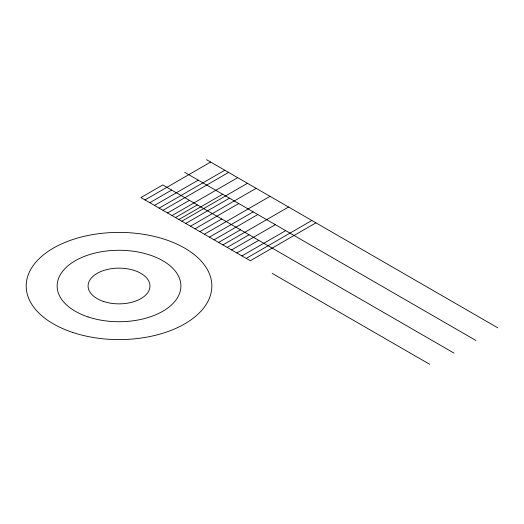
<?xml version="1.0" encoding="UTF-8"?>
<svg xmlns="http://www.w3.org/2000/svg" width="524" height="524" viewBox="0 0 524 524"><rect width="100%" height="100%" fill="white"/><g stroke="black" fill="none" stroke-linecap="round" stroke-linejoin="round"><path stroke-width="0.79" d="M145.004 199.945L210.641 162.047M149.792 202.709L171.669 190.074M154.482 205.415L198.236 180.151M159.165 208.12L224.803 170.228M162.977 210.321L228.615 172.422M167.562 212.967L189.446 200.338M172.055 215.561L237.693 177.669M175.475 217.539L197.352 204.904M178.894 219.51L222.648 194.247M181.821 221.2L247.459 183.308M185.725 223.453L229.486 198.19M190.513 226.217L256.151 188.326M195.007 228.811L238.761 203.548M199.886 231.628L221.763 218.999M204.38 234.221L270.017 196.33M209.423 237.136L253.177 211.873M214.067 239.815L257.828 214.552M218.606 242.442L240.49 229.807M222.91 244.924L288.547 207.026M227.213 247.407L249.09 234.772M231.588 249.935L275.349 224.672M236.841 252.968L258.718 240.333M241.937 255.909L285.691 230.645M246.234 258.391L311.872 220.493M315.939 222.844L250.302 260.736L140.904 197.581L162.787 184.946L454.039 353.104M206.541 159.682L497.8 327.841M184.664 172.311L475.923 340.469M272.179 273.371L429.713 364.318M72.613 332.413A92.827 53.592 0 0 0 211.853 285.999A92.827 53.592 0 0 0 72.613 239.586A92.827 53.592 0 0 0 72.613 332.413M88.084 316.941A61.884 35.73 0 0 0 180.911 285.999A61.884 35.73 0 0 0 88.084 255.057A61.884 35.73 0 0 0 88.084 316.941M103.555 301.47A30.942 17.862 0 0 0 149.969 285.999A30.942 17.862 0 0 0 103.555 270.528A30.942 17.862 0 0 0 103.555 301.47"/></g></svg>
